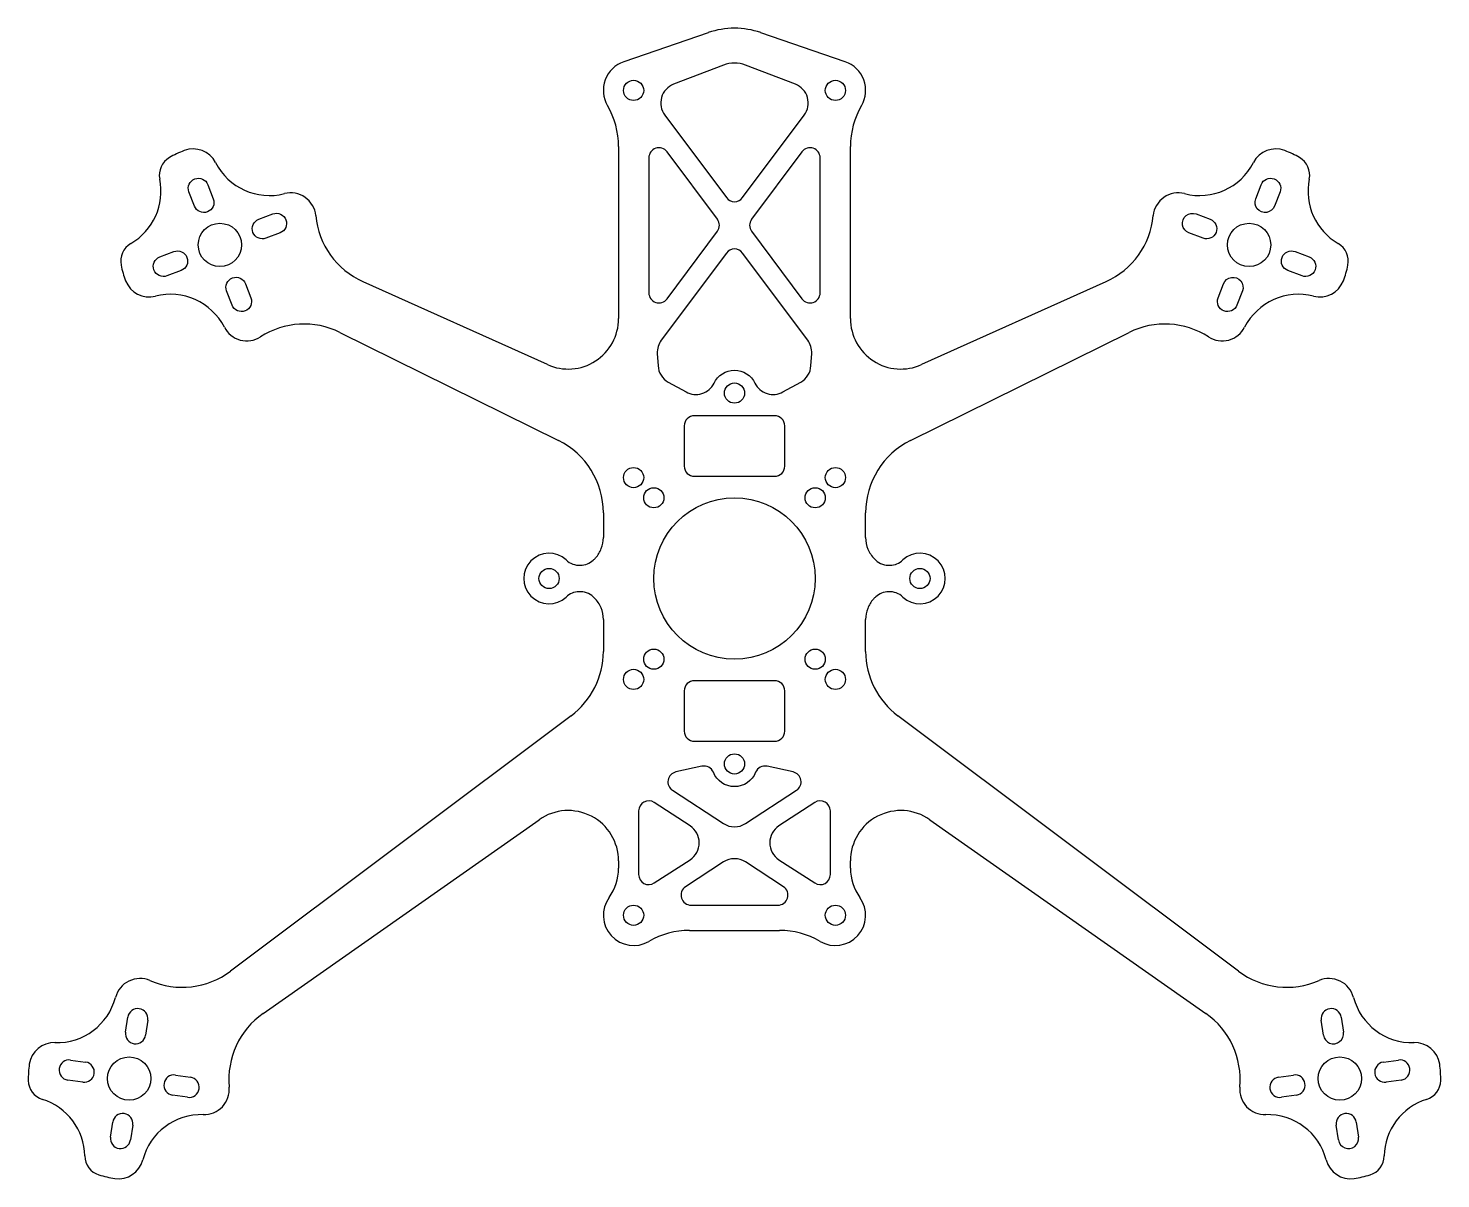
# Model space of a CAD drawing. Header units: millimetres. Extents: x -70 to 70, y -59 to 55.
import ezdxf

# ---------------------------------------------------------------- set-up
doc = ezdxf.new("R2010")
doc.units = ezdxf.units.MM
doc.layers.get('0').update_dxf_attribs({"linetype": 'CONTINUOUS'})

msp = doc.modelspace()

# ---------------------------------------------------------------- linework, layer by layer
for p, q in [((-2.6, 54.1), (-10.98, 51.22)), ((10.98, 51.22), (2.6, 54.1)), ((-11.49, 42.83), (-11.49, 25.76)), ((11.49, 25.76), (11.49, 42.83)), ((-18.55, 21.2), (-36.82, 29.42)), ((36.82, 29.42), (18.55, 21.2)), ((-39.11, 24.39), (-17.45, 13.69)), ((17.45, 13.69), (39.11, 24.39)), ((-13, 6.51), (-13, 4.05)), ((13, 4.05), (13, 6.51)), ((-13, -4.05), (-13, -7.22)), ((13, -7.22), (13, -4.05)), ((-16.2, -13.62), (-49.95, -38.92)), ((49.95, -38.92), (16.2, -13.62)), ((-46.72, -43.11), (-19.37, -23.91)), ((19.37, -23.91), (46.72, -43.11)), ((-11.49, -28), (-11.49, -28.71)), ((11.49, -28.71), (11.49, -28)), ((-4.45, -34.88), (4.45, -34.88)), ((-60.35, -44.98), (-60.13, -43.49)), ((-58.15, -43.78), (-58.37, -45.26)), ((58.37, -45.26), (58.15, -43.78)), ((60.13, -43.49), (60.35, -44.98)), ((-65.8, -47.73), (-64.31, -47.94)), ((64.31, -47.94), (65.8, -47.73)), ((-64.6, -49.92), (-66.08, -49.71)), ((-55.4, -49.23), (-53.92, -49.44)), ((53.92, -49.44), (55.4, -49.23)), ((66.08, -49.71), (64.6, -49.92)), ((-54.2, -51.42), (-55.69, -51.2)), ((55.69, -51.2), (54.2, -51.42)), ((-61.85, -55.37), (-61.63, -53.88)), ((-59.65, -54.17), (-59.87, -55.65)), ((59.87, -55.65), (59.65, -54.17)), ((61.63, -53.88), (61.85, -55.37))]:
    msp.add_line(p, q)
for points in [[(-6.91, 45.92), (-0.8, 37.75, 0.501017), (0.8, 37.75), (6.91, 45.92, 0.497367), (6.03, 48.99), (1.08, 50.89, 0.185341), (-1.08, 50.89), (-6.03, 48.99, 0.497362)], [(-6.69, 27.72), (-1.7, 34.41, 0.33243), (-1.7, 35.6), (-6.69, 42.29, 0.72138), (-8.49, 41.69), (-8.49, 28.32, 0.721375)], [(8.49, 28.32), (8.49, 41.69, 0.721375), (6.69, 42.29), (1.7, 35.6, 0.33243), (1.7, 34.41), (6.69, 27.72, 0.72138)], [(-54.07, 38.32, -1), (-52.2, 39.03), (-51.66, 37.63, -1), (-53.53, 36.92)], [(52.2, 39.03, -1), (54.07, 38.32), (53.53, 36.92, -1), (51.66, 37.63)], [(-45.75, 36.13, -1), (-45.04, 34.26), (-46.44, 33.73, -1), (-47.15, 35.6)], [(45.04, 34.26, -1), (45.75, 36.13), (47.15, 35.6, -1), (46.44, 33.73)], [(-56.25, 30, -1), (-56.96, 31.87), (-55.56, 32.4, -1), (-54.85, 30.53)], [(7.58, 21.09), (7.65, 22.3, 0.177694), (7.26, 23.62), (0.8, 32.26, 0.501017), (-0.8, 32.26), (-7.26, 23.62, 0.177695), (-7.65, 22.3), (-7.58, 21.09, 0.255416), (-6.56, 19.47), (-4.8, 18.49, 0.43156), (-2.03, 19.36, -0.627432), (2.03, 19.36, 0.43156), (4.8, 18.49), (6.56, 19.47, 0.255414)], [(56.96, 31.87, -1), (56.25, 30), (54.85, 30.53, -1), (55.56, 32.4)], [(-50.34, 28.5, -1), (-48.47, 29.21), (-47.93, 27.81, -1), (-49.8, 27.1)], [(48.47, 29.21, -1), (50.34, 28.5), (49.8, 27.1, -1), (47.93, 27.81)], [(4.98, 11.13), (4.98, 15.13, 0.414214), (3.98, 16.13), (-3.98, 16.13, 0.414214), (-4.98, 15.13), (-4.98, 11.13, 0.414214), (-3.98, 10.13), (3.98, 10.13, 0.414214)], [(4.98, -15.13), (4.98, -11.13, 0.414214), (3.98, -10.13), (-3.98, -10.13, 0.414214), (-4.98, -11.13), (-4.98, -15.13, 0.414214), (-3.98, -16.13), (3.98, -16.13, 0.414214)], [(-6.15, -20.99), (-1.09, -24.29, 0.297139), (1.09, -24.29), (6.15, -20.99, 0.664038), (5.82, -19.18), (3.24, -18.61, 0.368715), (2.09, -19.21, -0.679587), (-2.09, -19.21, 0.368715), (-3.24, -18.61), (-5.82, -19.18, 0.664038)], [(-9.5, -23.04), (-9.5, -29.35, 0.595514), (-7.95, -30.18), (-4.4, -27.87, 0.541854), (-4.4, -24.52), (-7.95, -22.2, 0.595514)], [(4.4, -27.87), (7.95, -30.18, 0.595514), (9.5, -29.35), (9.5, -23.04, 0.595514), (7.95, -22.2), (4.4, -24.52, 0.541854)], [(-1.09, -28.1), (-4.85, -30.55, 0.746073), (-4.3, -32.38), (4.3, -32.38, 0.746073), (4.85, -30.55), (1.09, -28.1, 0.297139)]]:
    msp.add_lwpolyline(points, format="xyb", close=True)
for centre, radius in [((-10, 48.38), 1), ((10, 48.38), 1), ((-51, 33.06), 2.15), ((51, 33.06), 2.15), ((0, 18.38), 1), ((-10, 10), 1), ((10, 10), 1), ((-8, 8), 1), ((8, 8), 1), ((0, 0), 8), ((-18.38, 0), 1), ((18.38, 0), 1), ((-8, -8), 1), ((8, -8), 1), ((-10, -10), 1), ((10, -10), 1), ((0, -18.38), 1), ((-10, -33.38), 1), ((10, -33.38), 1), ((-60, -49.57), 2.15), ((60, -49.57), 2.15)]:
    msp.add_circle(centre, radius)
for centre, radius, start, end in [((0, 46.54), 8, 71.0043, 108.9957), ((-10, 48.38), 3, 108.9957, 210.3271), ((10, 48.38), 3, -30.3271, 71.0043), ((-19.49, 42.83), 8, 0, 30.3271), ((19.49, 42.83), 8, 149.6729, 180), ((-51, 33.06), 10, 110.8, 120.0506), ((-53.66, 40.08), 2.5, 27.1972, 110.8), ((53.66, 40.08), 2.5, 69.2, 152.8028), ((51, 33.06), 10, 59.9494, 69.2), ((-55.01, 39.99), 2, 120.0506, 191.5494), ((-46.1, 43.96), 6, 207.1972, 284.4028), ((46.1, 43.96), 6, 255.5972, 332.8028), ((55.01, 39.99), 2, -11.5494, 59.9494), ((-62.84, 38.39), 6, -59.9494, 11.5494), ((62.84, 38.39), 6, 168.4506, 239.9494), ((-43.99, 35.73), 2.5, 5.4151, 104.4028), ((43.99, 35.73), 2.5, 75.5972, 174.5849), ((-33.54, 36.72), 8, 185.4151, 245.7686), ((33.54, 36.72), 8, 294.2314, 354.5849), ((-58.84, 31.46), 2, 120.0506, 191.5494), ((58.84, 31.46), 2, -11.5494, 59.9494), ((-51, 33.06), 10, 191.5494, 200.8), ((51, 33.06), 10, 339.2, 348.4506), ((-58.01, 30.4), 2.5, 200.8, 284.4028), ((58.01, 30.4), 2.5, 255.5972, 339.2), ((-55.9, 22.17), 6, 27.1972, 104.4028), ((55.9, 22.17), 6, 75.5972, 152.8028), ((-42.66, 17.22), 8, 63.6926, 122.7431), ((-16.49, 25.76), 5, -114.2314, 0), ((16.49, 25.76), 5, 180, 294.2314), ((42.66, 17.22), 8, 57.2569, 116.3074), ((-48.34, 26.05), 2.5, 207.1972, 302.7431), ((48.34, 26.05), 2.5, 237.2569, 332.8028), ((-21, 6.51), 8, 0, 63.6926), ((21, 6.51), 8, 116.3074, 180), ((-18.38, 0), 2.5, 47.3001, 312.6999), ((18.38, 0), 2.5, -132.6999, 132.6999), ((-21, -7.22), 8, -53.1504, 0), ((21, -7.22), 8, 180, 233.1504), ((-16.49, -28), 5, 0, 125.0696), ((16.49, -28), 5, 54.9304, 180), ((-16.49, -28.71), 5, -35.7238, 0), ((16.49, -28.71), 5, 180, 215.7238), ((-10, -33.38), 3, 144.2762, 300.2726), ((10, -33.38), 3, -120.2726, 35.7238), ((-4.45, -42.88), 8, 90, 120.2726), ((4.45, -42.88), 8, 59.7274, 90), ((-54.75, -32.52), 8, 246.5431, 306.8496), ((54.75, -32.52), 8, 233.1504, 293.4569), ((-58.93, -42.15), 2.5, 66.5431, 165.4028), ((58.93, -42.15), 2.5, 14.5972, 113.4569), ((-67.16, -40.01), 6, 268.1972, 345.4028), ((67.16, -40.01), 6, 194.5972, 271.8028), ((-59.14, -43.63), 1, -8.2, 171.8), ((-42.12, -49.66), 8, 125.0696, 185.3669), ((42.12, -49.66), 8, -5.3669, 54.9304), ((59.14, -43.63), 1, 8.2, 188.2), ((-67.42, -48.5), 2.5, 88.1972, 171.8), ((-59.36, -45.12), 1, 171.8, 351.8), ((59.36, -45.12), 1, -171.8, 8.2), ((67.42, -48.5), 2.5, 8.2, 91.8028), ((-60, -49.57), 10, 171.8, 181.0506), ((-65.94, -48.72), 1, 81.8, 261.8), ((-64.45, -48.93), 1, -98.2, 81.8), ((64.45, -48.93), 1, 98.2, 278.2), ((65.94, -48.72), 1, -81.8, 98.2), ((60, -49.57), 10, -1.0506, 8.2), ((-68, -49.72), 2, 181.0506, 252.5494), ((-55.55, -50.21), 1, 81.8, 261.8), ((-54.06, -50.43), 1, -98.2, 81.8), ((54.06, -50.43), 1, 98.2, 278.2), ((55.55, -50.21), 1, -81.8, 98.2), ((68, -49.72), 2, 287.4506, 358.9494), ((-70.4, -57.35), 6, 1.0506, 72.5494), ((-52.58, -50.64), 2.5, -91.8028, 5.3669), ((52.58, -50.64), 2.5, 174.6331, 271.8028), ((70.4, -57.35), 6, 107.4506, 178.9494), ((-60.64, -54.03), 1, -8.2, 171.8), ((-52.84, -59.14), 6, 88.1972, 165.4028), ((52.84, -59.14), 6, 14.5972, 91.8028), ((60.64, -54.03), 1, 8.2, 188.2), ((-60.86, -55.51), 1, 171.8, 351.8), ((60.86, -55.51), 1, -171.8, 8.2), ((-62.4, -57.2), 2, 181.0506, 252.5494), ((62.4, -57.2), 2, 287.4506, 358.9494), ((-61.07, -57), 2.5, 261.8, 345.4028), ((61.07, -57), 2.5, 194.5972, 278.2), ((-60, -49.57), 10, 252.5494, 261.8), ((60, -49.57), 10, 278.2, 287.4506)]:
    msp.add_arc(centre, radius, start, end)
for points, knots in [([(-14, 1.82), (-13.92, 1.89), (-13.84, 1.96), (-13.52, 2.32), (-13.33, 2.63), (-13.07, 3.32), (-13, 3.68), (-13, 4.05)], [0.2019687, 0.2019687, 0.2019687, 0.2019687, 0.2343867, 0.2343867, 0.3446253, 0.3446253, 0.454864, 0.454864, 0.454864, 0.454864]), ([(13, 4.05), (13, 3.66), (13.08, 3.27), (13.37, 2.55), (13.59, 2.22), (13.91, 1.9), (13.95, 1.86), (14, 1.82)], [0, 0, 0, 0, 0.1171933, 0.1171933, 0.2343867, 0.2343867, 0.2529719, 0.2529719, 0.2529719, 0.2529719]), ([(-16.69, 1.84), (-16.5, 1.66), (-16.27, 1.52), (-15.79, 1.34), (-15.53, 1.3), (-15.03, 1.32), (-14.8, 1.36), (-14.37, 1.54), (-14.17, 1.66), (-14, 1.82)], [0, 0, 0, 0, 0.0781289, 0.0781289, 0.1562578, 0.1562578, 0.2260836, 0.2260836, 0.2959094, 0.2959094, 0.2959094, 0.2959094]), ([(14, 1.82), (14.19, 1.64), (14.42, 1.51), (14.91, 1.34), (15.17, 1.3), (15.66, 1.32), (15.89, 1.37), (16.32, 1.55), (16.52, 1.68), (16.69, 1.84)], [0, 0, 0, 0, 0.0781289, 0.0781289, 0.1562578, 0.1562578, 0.2260836, 0.2260836, 0.2959094, 0.2959094, 0.2959094, 0.2959094]), ([(-14, -1.82), (-14.19, -1.64), (-14.42, -1.51), (-14.91, -1.34), (-15.17, -1.3), (-15.66, -1.32), (-15.89, -1.37), (-16.32, -1.55), (-16.52, -1.68), (-16.69, -1.84)], [0, 0, 0, 0, 0.0781289, 0.0781289, 0.1562578, 0.1562578, 0.2260836, 0.2260836, 0.2959094, 0.2959094, 0.2959094, 0.2959094]), ([(16.69, -1.84), (16.5, -1.66), (16.27, -1.52), (15.79, -1.34), (15.53, -1.3), (15.03, -1.32), (14.8, -1.36), (14.37, -1.54), (14.17, -1.66), (14, -1.82)], [0, 0, 0, 0, 0.0781289, 0.0781289, 0.1562578, 0.1562578, 0.2260836, 0.2260836, 0.2959094, 0.2959094, 0.2959094, 0.2959094]), ([(-13, -4.05), (-13, -3.66), (-13.08, -3.27), (-13.37, -2.55), (-13.59, -2.22), (-13.91, -1.9), (-13.95, -1.86), (-14, -1.82)], [0, 0, 0, 0, 0.1171933, 0.1171933, 0.2343867, 0.2343867, 0.2529719, 0.2529719, 0.2529719, 0.2529719]), ([(14, -1.82), (13.92, -1.89), (13.84, -1.96), (13.52, -2.32), (13.33, -2.63), (13.07, -3.32), (13, -3.68), (13, -4.05)], [0.2019687, 0.2019687, 0.2019687, 0.2019687, 0.2343867, 0.2343867, 0.3446253, 0.3446253, 0.454864, 0.454864, 0.454864, 0.454864])]:
    msp.add_open_spline(points, degree=3, knots=knots)

doc.saveas('drawing.dxf')
